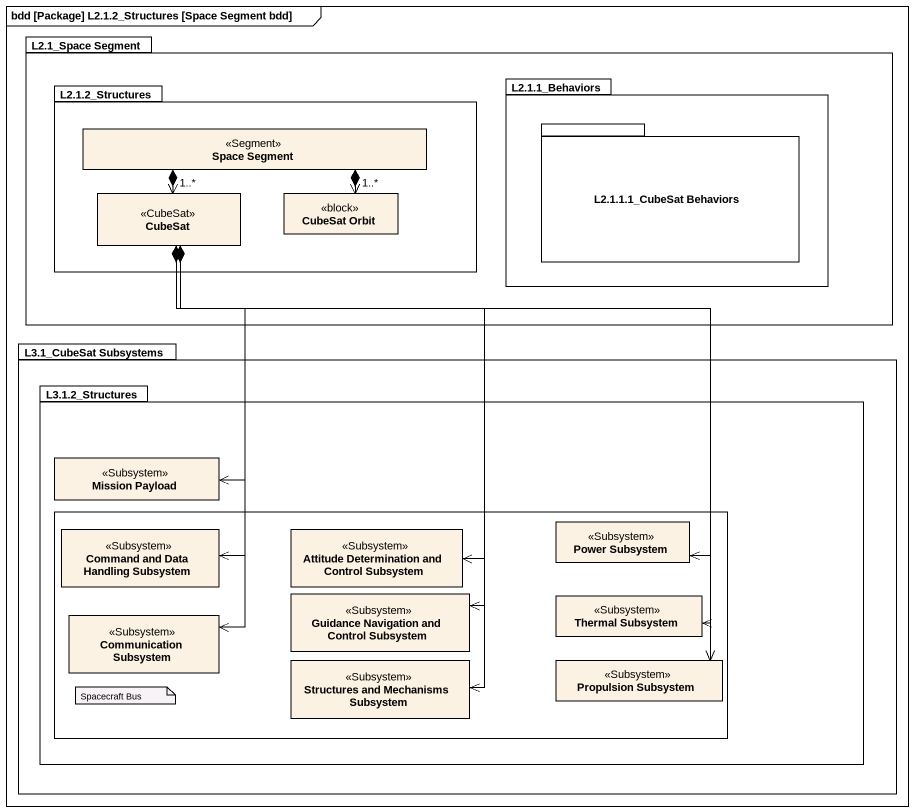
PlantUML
@startuml
mainframe bdd [Package] L2.1.2_Structures [Space Segment bdd]
hide circle
hide empty members
package "L2.1_Space Segment" as L2_1_Space_Segment {
  package "L2.1.2_Structures" as L2_1_2_Structures {
    class "Space Segment" as Space_Segment <<Segment>>
    class CubeSat <<CubeSat>>
    class "CubeSat Orbit" as CubeSat_Orbit <<block>>
  }
  package "L2.1.1_Behaviors" as L2_1_1_Behaviors {
    package "L2.1.1.1_CubeSat Behaviors" as L2_1_1_1_CubeSat_Behaviors {
    }
  }
}
package "L3.1_CubeSat Subsystems" as L3_1_CubeSat_Subsystems {
  package "L3.1.2_Structures" as L3_1_2_Structures {
    class "Mission Payload" as Mission_Payload <<Subsystem>>
    rectangle " " as rectangle1 {
      class "Command and Data Handling Subsystem" as Command_and_Data_Handling <<Subsystem>>
      class "Attitude Determination and Control Subsystem" as Attitude_Determination_and <<Subsystem>>
      class "Power Subsystem" as Power_Subsystem <<Subsystem>>
      class "Communication Subsystem" as Communication_Subsystem <<Subsystem>>
      class "Guidance Navigation and Control Subsystem" as Guidance_Navigation_and <<Subsystem>>
      class "Thermal Subsystem" as Thermal_Subsystem <<Subsystem>>
      class "Structures and Mechanisms Subsystem" as Structures_and_Mechanisms <<Subsystem>>
      class "Propulsion Subsystem" as Propulsion_Subsystem <<Subsystem>>
    }
  }
}
Space_Segment *--> "1..*" CubeSat
Space_Segment *--> "1..*" CubeSat_Orbit
CubeSat *--> Mission_Payload
CubeSat *--> Command_and_Data_Handling
CubeSat *--> Attitude_Determination_and
CubeSat *--> Power_Subsystem
CubeSat *--> Communication_Subsystem
CubeSat *--> Guidance_Navigation_and
CubeSat *--> Thermal_Subsystem
CubeSat *--> Structures_and_Mechanisms
CubeSat *--> Propulsion_Subsystem
note as N1
  Spacecraft Bus
end note
@enduml
